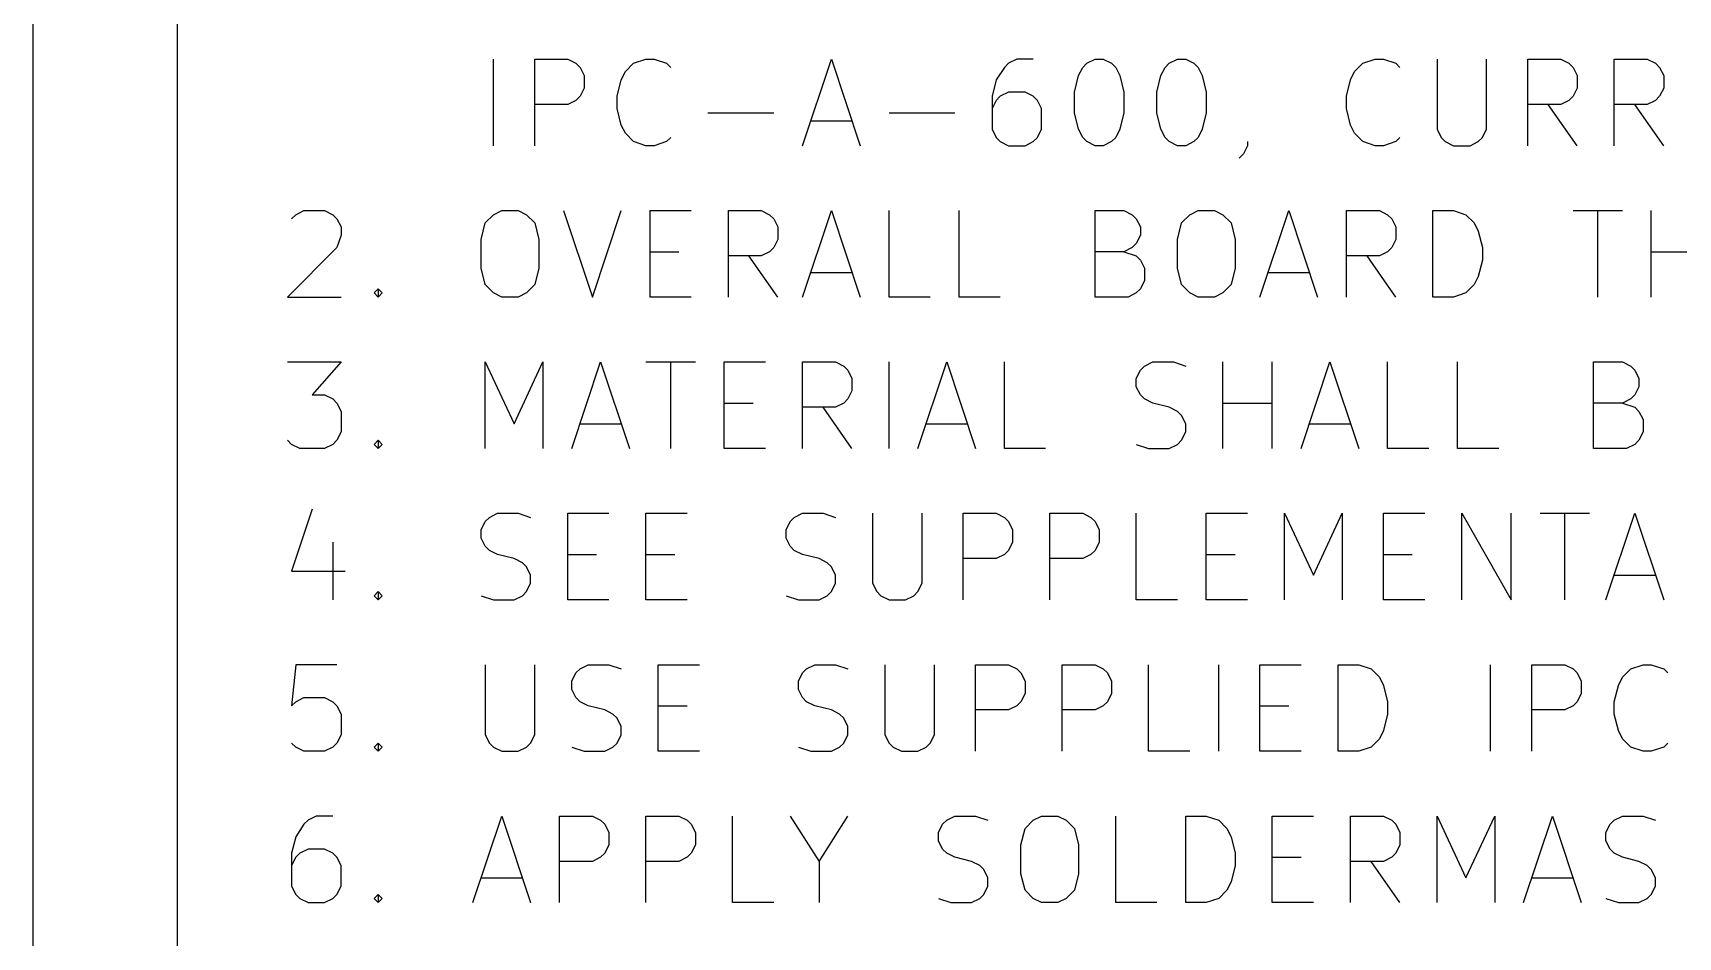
# Model space of a CAD drawing. Extents: x 8 to 330, y -289 to -8.
# Drawn here: x 8 to 30.82, y -252.57 to -240.03 of the extents above; entities that cross this region are included whole.
import ezdxf

# ---------------------------------------------------------------- set-up
doc = ezdxf.new("R2010")
doc.units = 0
doc.header["$MEASUREMENT"] = 0
doc.layers.add('BLACK', color=7, linetype='CONTINUOUS')

msp = doc.modelspace()

# ---------------------------------------------------------------- linework, layer by layer
at = {"layer": 'BLACK', "linetype": 'CONTINUOUS'}
for p, q in [((8, -8), (8, -289.002)), ((10, -10), (10, -287.002)), ((14.3879, -241.593), (14.3879, -240.393)), ((14.9593, -240.393), (15.4164, -240.393)), ((14.9593, -241.593), (14.9593, -240.393)), ((15.4164, -240.393), (15.5307, -240.45)), ((15.5307, -240.45), (15.5879, -240.507)), ((16.2164, -240.564), (16.3307, -240.45)), ((16.3307, -240.45), (16.5021, -240.393)), ((16.5021, -240.393), (16.6164, -240.393)), ((16.6164, -240.393), (16.7879, -240.45)), ((16.7879, -240.45), (16.845, -240.507)), ((18.6736, -241.593), (19.0736, -240.393)), ((19.0736, -240.393), (19.4736, -241.593)), ((21.5307, -240.45), (21.4736, -240.507)), ((21.645, -240.393), (21.5307, -240.45)), ((21.8736, -240.393), (21.645, -240.393)), ((22.5593, -240.507), (22.6164, -240.45)), ((22.6164, -240.45), (22.7307, -240.393)), ((22.7307, -240.393), (22.845, -240.393)), ((22.845, -240.393), (22.9593, -240.45)), ((22.9593, -240.45), (23.0164, -240.507)), ((23.7021, -240.507), (23.7593, -240.45)), ((23.7593, -240.45), (23.8736, -240.393)), ((23.8736, -240.393), (23.9879, -240.393)), ((23.9879, -240.393), (24.1021, -240.45)), ((24.1021, -240.45), (24.1593, -240.507)), ((26.3307, -240.564), (26.445, -240.45)), ((26.445, -240.45), (26.6164, -240.393)), ((26.6164, -240.393), (26.7307, -240.393)), ((26.7307, -240.393), (26.9021, -240.45)), ((26.9021, -240.45), (26.9593, -240.507)), ((27.4736, -240.393), (27.4736, -241.364)), ((28.1593, -241.364), (28.1593, -240.393)), ((28.7307, -241.593), (28.7307, -240.393)), ((28.7307, -240.393), (29.1879, -240.393)), ((29.1879, -240.393), (29.3021, -240.45)), ((29.3021, -240.45), (29.3593, -240.507)), ((29.9307, -240.393), (30.3879, -240.393)), ((29.9307, -241.593), (29.9307, -240.393)), ((30.3879, -240.393), (30.5021, -240.45)), ((30.5021, -240.45), (30.5593, -240.507)), ((15.5879, -240.507), (15.645, -240.621)), ((15.645, -240.621), (15.645, -240.793)), ((16.1021, -240.907), (16.1593, -240.679)), ((16.1593, -240.679), (16.2164, -240.564)), ((21.3593, -240.679), (21.3021, -240.907)), ((21.4736, -240.507), (21.3593, -240.679)), ((22.445, -240.85), (22.5021, -240.621)), ((22.5021, -240.621), (22.5593, -240.507)), ((23.0164, -240.507), (23.0736, -240.621)), ((23.0736, -240.621), (23.1307, -240.85)), ((23.5879, -240.85), (23.645, -240.621)), ((23.645, -240.621), (23.7021, -240.507)), ((24.1593, -240.507), (24.2164, -240.621)), ((24.2164, -240.621), (24.2736, -240.85)), ((26.2164, -240.907), (26.2736, -240.679)), ((26.2736, -240.679), (26.3307, -240.564)), ((29.3593, -240.507), (29.4164, -240.621)), ((29.4164, -240.621), (29.4164, -240.793)), ((30.5593, -240.507), (30.6164, -240.621)), ((30.6164, -240.621), (30.6164, -240.793)), ((15.5879, -240.907), (15.5307, -240.964)), ((15.645, -240.793), (15.5879, -240.907)), ((16.1021, -241.079), (16.1021, -240.907)), ((21.3021, -240.907), (21.3021, -241.364)), ((21.4164, -240.907), (21.3593, -240.964)), ((21.5307, -240.85), (21.4164, -240.907)), ((21.7593, -240.85), (21.5307, -240.85)), ((21.8736, -240.907), (21.7593, -240.85)), ((21.9307, -240.964), (21.8736, -240.907)), ((22.445, -241.136), (22.445, -240.85)), ((23.1307, -240.85), (23.1307, -241.136)), ((23.5879, -241.136), (23.5879, -240.85)), ((24.2736, -240.85), (24.2736, -241.136)), ((26.2164, -241.079), (26.2164, -240.907)), ((29.3593, -240.907), (29.3021, -240.964)), ((29.4164, -240.793), (29.3593, -240.907)), ((30.5593, -240.907), (30.5021, -240.964)), ((30.6164, -240.793), (30.5593, -240.907)), ((15.4164, -241.021), (14.9593, -241.021)), ((15.5307, -240.964), (15.4164, -241.021)), ((16.1593, -241.307), (16.1021, -241.079)), ((17.3593, -241.136), (18.2736, -241.136)), ((19.8736, -241.136), (20.7879, -241.136)), ((21.3593, -240.964), (21.3021, -241.079)), ((21.9879, -241.079), (21.9307, -240.964)), ((21.9879, -241.364), (21.9879, -241.079)), ((22.5021, -241.364), (22.445, -241.136)), ((23.1307, -241.136), (23.0736, -241.364)), ((23.645, -241.364), (23.5879, -241.136)), ((24.2736, -241.136), (24.2164, -241.364)), ((26.2736, -241.307), (26.2164, -241.079)), ((29.1879, -241.021), (28.7307, -241.021)), ((29.4164, -241.593), (29.0164, -241.021)), ((29.3021, -240.964), (29.1879, -241.021)), ((30.3879, -241.021), (29.9307, -241.021)), ((30.6164, -241.593), (30.2164, -241.021)), ((30.5021, -240.964), (30.3879, -241.021)), ((16.2164, -241.421), (16.1593, -241.307)), ((18.7879, -241.25), (19.3593, -241.25)), ((21.3021, -241.364), (21.3593, -241.479)), ((21.9307, -241.479), (21.9879, -241.364)), ((22.5593, -241.479), (22.5021, -241.364)), ((23.0736, -241.364), (23.0164, -241.479)), ((23.7021, -241.479), (23.645, -241.364)), ((24.2164, -241.364), (24.1593, -241.479)), ((26.3307, -241.421), (26.2736, -241.307)), ((27.4736, -241.364), (27.5307, -241.479)), ((28.1021, -241.479), (28.1593, -241.364)), ((16.3307, -241.536), (16.2164, -241.421)), ((16.5021, -241.593), (16.3307, -241.536)), ((16.6164, -241.593), (16.5021, -241.593)), ((16.7879, -241.536), (16.6164, -241.593)), ((16.845, -241.479), (16.7879, -241.536)), ((21.3593, -241.479), (21.4164, -241.536)), ((21.4164, -241.536), (21.5307, -241.593)), ((21.5307, -241.593), (21.7593, -241.593)), ((21.7593, -241.593), (21.8736, -241.536)), ((21.8736, -241.536), (21.9307, -241.479)), ((22.6164, -241.536), (22.5593, -241.479)), ((22.7307, -241.593), (22.6164, -241.536)), ((22.845, -241.593), (22.7307, -241.593)), ((22.9593, -241.536), (22.845, -241.593)), ((23.0164, -241.479), (22.9593, -241.536)), ((23.7593, -241.536), (23.7021, -241.479)), ((23.8736, -241.593), (23.7593, -241.536)), ((23.9879, -241.593), (23.8736, -241.593)), ((24.1021, -241.536), (23.9879, -241.593)), ((24.1593, -241.479), (24.1021, -241.536)), ((24.845, -241.593), (24.7879, -241.707)), ((24.845, -241.536), (24.845, -241.593)), ((26.445, -241.536), (26.3307, -241.421)), ((26.6164, -241.593), (26.445, -241.536)), ((26.7307, -241.593), (26.6164, -241.593)), ((26.9021, -241.536), (26.7307, -241.593)), ((26.9593, -241.479), (26.9021, -241.536)), ((27.5307, -241.479), (27.5879, -241.536)), ((27.5879, -241.536), (27.7021, -241.593)), ((27.7021, -241.593), (27.9307, -241.593)), ((27.9307, -241.593), (28.045, -241.536)), ((28.045, -241.536), (28.1021, -241.479)), ((24.7879, -241.707), (24.7307, -241.764)), ((11.645, -242.55), (11.7593, -242.493)), ((11.7593, -242.493), (12.045, -242.493)), ((12.045, -242.493), (12.1593, -242.55)), ((14.3879, -242.55), (14.5021, -242.493)), ((14.5021, -242.493), (14.7307, -242.493)), ((14.7307, -242.493), (14.845, -242.55)), ((15.3593, -242.493), (15.7593, -243.693)), ((15.7593, -243.693), (16.1593, -242.493)), ((16.5593, -242.493), (17.1307, -242.493)), ((16.5593, -243.693), (16.5593, -242.493)), ((17.645, -242.493), (18.1021, -242.493)), ((17.645, -243.693), (17.645, -242.493)), ((18.1021, -242.493), (18.2164, -242.55)), ((18.6736, -243.693), (19.0736, -242.493)), ((19.0736, -242.493), (19.4736, -243.693)), ((19.8736, -243.693), (19.8736, -242.493)), ((20.845, -243.693), (20.845, -242.493)), ((22.7307, -242.493), (23.1307, -242.493)), ((22.7307, -243.693), (22.7307, -242.493)), ((23.1307, -242.493), (23.245, -242.55)), ((24.045, -242.55), (24.1593, -242.493)), ((24.1593, -242.493), (24.3879, -242.493)), ((24.3879, -242.493), (24.5021, -242.55)), ((25.0164, -243.693), (25.4164, -242.493)), ((25.4164, -242.493), (25.8164, -243.693)), ((26.2164, -243.693), (26.2164, -242.493)), ((26.2164, -242.493), (26.6736, -242.493)), ((26.6736, -242.493), (26.7879, -242.55)), ((27.4164, -242.493), (27.7021, -242.493)), ((27.4164, -243.693), (27.4164, -242.493)), ((27.7021, -242.493), (27.8736, -242.55)), ((29.3593, -242.493), (30.045, -242.493)), ((29.7021, -243.693), (29.7021, -242.493)), ((30.445, -243.693), (30.445, -242.493)), ((11.5879, -242.607), (11.645, -242.55)), ((12.1593, -242.55), (12.2164, -242.607)), ((12.2164, -242.607), (12.2736, -242.721)), ((12.2736, -242.721), (12.2736, -242.836)), ((14.2164, -242.893), (14.2736, -242.664)), ((14.2736, -242.664), (14.3879, -242.55)), ((14.845, -242.55), (14.9593, -242.664)), ((14.9593, -242.664), (15.0164, -242.893)), ((18.2164, -242.55), (18.2736, -242.607)), ((18.2736, -242.607), (18.3307, -242.721)), ((18.3307, -242.721), (18.3307, -242.893)), ((23.245, -242.55), (23.3021, -242.607)), ((23.3021, -242.607), (23.3593, -242.721)), ((23.3593, -242.721), (23.3593, -242.836)), ((23.8736, -242.893), (23.9307, -242.664)), ((23.9307, -242.664), (24.045, -242.55)), ((24.5021, -242.55), (24.6164, -242.664)), ((24.6164, -242.664), (24.6736, -242.893)), ((26.7879, -242.55), (26.845, -242.607)), ((26.845, -242.607), (26.9021, -242.721)), ((26.9021, -242.721), (26.9021, -242.893)), ((27.8736, -242.55), (27.9879, -242.664)), ((27.9879, -242.664), (28.045, -242.779)), ((12.2736, -242.836), (12.2164, -243.007)), ((14.2164, -243.293), (14.2164, -242.893)), ((15.0164, -242.893), (15.0164, -243.293)), ((18.3307, -242.893), (18.2736, -243.007)), ((23.3021, -242.95), (23.245, -243.007)), ((23.3593, -242.836), (23.3021, -242.95)), ((23.8736, -243.293), (23.8736, -242.893)), ((24.6736, -242.893), (24.6736, -243.293)), ((26.9021, -242.893), (26.845, -243.007)), ((28.045, -242.779), (28.1021, -243.007)), ((12.2164, -243.007), (11.5307, -243.693)), ((16.5593, -243.064), (16.9593, -243.064)), ((18.1021, -243.121), (17.645, -243.121)), ((18.3307, -243.693), (17.9307, -243.121)), ((18.2164, -243.064), (18.1021, -243.121)), ((18.2736, -243.007), (18.2164, -243.064)), ((23.1307, -243.064), (22.7307, -243.064)), ((23.245, -243.007), (23.1307, -243.064)), ((23.1307, -243.064), (23.3021, -243.121)), ((23.3021, -243.121), (23.3593, -243.179)), ((23.3593, -243.179), (23.4164, -243.293)), ((26.6736, -243.121), (26.2164, -243.121)), ((26.9021, -243.693), (26.5021, -243.121)), ((26.7879, -243.064), (26.6736, -243.121)), ((26.845, -243.007), (26.7879, -243.064)), ((28.1021, -243.179), (28.045, -243.407)), ((28.1021, -243.007), (28.1021, -243.179)), ((30.445, -243.064), (31.1307, -243.064)), ((14.2736, -243.521), (14.2164, -243.293)), ((15.0164, -243.293), (14.9593, -243.521)), ((18.7879, -243.35), (19.3593, -243.35)), ((23.4164, -243.293), (23.4164, -243.464)), ((23.9307, -243.521), (23.8736, -243.293)), ((24.6736, -243.293), (24.6164, -243.521)), ((25.1307, -243.35), (25.7021, -243.35)), ((28.045, -243.407), (27.9879, -243.521)), ((12.7307, -243.636), (12.7879, -243.579)), ((12.7879, -243.693), (12.7307, -243.636)), ((12.7879, -243.579), (12.845, -243.636)), ((12.7879, -243.579), (12.7879, -243.693)), ((12.845, -243.636), (12.7879, -243.693)), ((14.3879, -243.636), (14.2736, -243.521)), ((14.5021, -243.693), (14.3879, -243.636)), ((14.845, -243.636), (14.7307, -243.693)), ((14.9593, -243.521), (14.845, -243.636)), ((23.3021, -243.636), (23.1879, -243.693)), ((23.3593, -243.579), (23.3021, -243.636)), ((23.4164, -243.464), (23.3593, -243.579)), ((24.045, -243.636), (23.9307, -243.521)), ((24.1593, -243.693), (24.045, -243.636)), ((24.5021, -243.636), (24.3879, -243.693)), ((24.6164, -243.521), (24.5021, -243.636)), ((27.8736, -243.636), (27.7021, -243.693)), ((27.9879, -243.521), (27.8736, -243.636)), ((11.5307, -243.693), (12.2736, -243.693)), ((14.7307, -243.693), (14.5021, -243.693)), ((17.1307, -243.693), (16.5593, -243.693)), ((20.445, -243.693), (19.8736, -243.693)), ((21.4164, -243.693), (20.845, -243.693)), ((23.1879, -243.693), (22.7307, -243.693)), ((24.3879, -243.693), (24.1593, -243.693)), ((27.7021, -243.693), (27.4164, -243.693)), ((11.5307, -244.593), (12.2736, -244.593)), ((12.2736, -244.593), (11.8736, -245.05)), ((14.2736, -244.593), (14.6736, -245.45)), ((14.2736, -245.793), (14.2736, -244.593)), ((14.6736, -245.45), (15.0736, -244.593)), ((15.0736, -244.593), (15.0736, -245.793)), ((15.4736, -245.793), (15.8736, -244.593)), ((15.8736, -244.593), (16.2736, -245.793)), ((16.5021, -244.593), (17.1879, -244.593)), ((16.845, -245.793), (16.845, -244.593)), ((17.5879, -244.593), (18.1593, -244.593)), ((17.5879, -245.793), (17.5879, -244.593)), ((18.6736, -244.593), (19.1307, -244.593)), ((18.6736, -245.793), (18.6736, -244.593)), ((19.1307, -244.593), (19.245, -244.65)), ((19.245, -244.65), (19.3021, -244.707)), ((19.3021, -244.707), (19.3593, -244.821)), ((19.8736, -245.793), (19.8736, -244.593)), ((20.2736, -245.793), (20.6736, -244.593)), ((20.6736, -244.593), (21.0736, -245.793)), ((21.4736, -245.793), (21.4736, -244.593)), ((23.3021, -244.821), (23.3593, -244.707)), ((23.3593, -244.707), (23.4164, -244.65)), ((23.4164, -244.65), (23.5307, -244.593)), ((23.5307, -244.593), (23.8164, -244.593)), ((23.8164, -244.593), (23.9879, -244.65)), ((24.5021, -245.793), (24.5021, -244.593)), ((25.1879, -245.793), (25.1879, -244.593)), ((25.5879, -245.793), (25.9879, -244.593)), ((25.9879, -244.593), (26.3879, -245.793)), ((26.7879, -245.793), (26.7879, -244.593)), ((27.7593, -245.793), (27.7593, -244.593)), ((29.645, -244.593), (30.045, -244.593)), ((29.645, -245.793), (29.645, -244.593)), ((30.045, -244.593), (30.1593, -244.65)), ((30.1593, -244.65), (30.2164, -244.707)), ((30.2164, -244.707), (30.2736, -244.821)), ((19.3593, -244.993), (19.3021, -245.107)), ((19.3593, -244.821), (19.3593, -244.993)), ((23.3021, -244.936), (23.3021, -244.821)), ((23.3593, -245.05), (23.3021, -244.936)), ((30.2736, -244.936), (30.2164, -245.05)), ((30.2736, -244.821), (30.2736, -244.936)), ((11.8736, -245.05), (12.045, -245.05)), ((12.045, -245.05), (12.1593, -245.107)), ((12.1593, -245.107), (12.2164, -245.164)), ((12.2164, -245.164), (12.2736, -245.279)), ((17.5879, -245.164), (17.9879, -245.164)), ((19.1307, -245.221), (18.6736, -245.221)), ((19.3593, -245.793), (18.9593, -245.221)), ((19.245, -245.164), (19.1307, -245.221)), ((19.3021, -245.107), (19.245, -245.164)), ((23.4164, -245.107), (23.3593, -245.05)), ((23.5307, -245.164), (23.4164, -245.107)), ((23.7593, -245.221), (23.5307, -245.164)), ((23.8736, -245.279), (23.7593, -245.221)), ((24.5021, -245.164), (25.1879, -245.164)), ((30.045, -245.164), (29.645, -245.164)), ((30.1593, -245.107), (30.045, -245.164)), ((30.045, -245.164), (30.2164, -245.221)), ((30.2164, -245.05), (30.1593, -245.107)), ((30.2164, -245.221), (30.2736, -245.279)), ((12.2736, -245.279), (12.2736, -245.564)), ((15.5879, -245.45), (16.1593, -245.45)), ((20.3879, -245.45), (20.9593, -245.45)), ((23.9307, -245.336), (23.8736, -245.279)), ((23.9879, -245.45), (23.9307, -245.336)), ((23.9879, -245.564), (23.9879, -245.45)), ((25.7021, -245.45), (26.2736, -245.45)), ((30.2736, -245.279), (30.3307, -245.393)), ((30.3307, -245.393), (30.3307, -245.564)), ((11.5879, -245.736), (11.5307, -245.679)), ((12.2164, -245.679), (12.1593, -245.736)), ((12.2736, -245.564), (12.2164, -245.679)), ((12.7307, -245.736), (12.7879, -245.679)), ((12.7879, -245.679), (12.7879, -245.793)), ((12.7879, -245.679), (12.845, -245.736)), ((23.8736, -245.736), (23.9307, -245.679)), ((23.9307, -245.679), (23.9879, -245.564)), ((30.2736, -245.679), (30.2164, -245.736)), ((30.3307, -245.564), (30.2736, -245.679)), ((11.7021, -245.793), (11.5879, -245.736)), ((12.045, -245.793), (11.7021, -245.793)), ((12.1593, -245.736), (12.045, -245.793)), ((12.7879, -245.793), (12.7307, -245.736)), ((12.845, -245.736), (12.7879, -245.793)), ((18.1593, -245.793), (17.5879, -245.793)), ((22.045, -245.793), (21.4736, -245.793)), ((23.3021, -245.736), (23.4736, -245.793)), ((23.4736, -245.793), (23.7593, -245.793)), ((23.7593, -245.793), (23.8736, -245.736)), ((27.3593, -245.793), (26.7879, -245.793)), ((28.3307, -245.793), (27.7593, -245.793)), ((30.1021, -245.793), (29.645, -245.793)), ((30.2164, -245.736), (30.1021, -245.793)), ((11.8736, -246.636), (11.5879, -247.493)), ((14.2164, -246.921), (14.2736, -246.807)), ((14.2736, -246.807), (14.3307, -246.75)), ((14.3307, -246.75), (14.445, -246.693)), ((14.445, -246.693), (14.7307, -246.693)), ((14.7307, -246.693), (14.9021, -246.75)), ((15.4164, -246.693), (15.9879, -246.693)), ((15.4164, -247.893), (15.4164, -246.693)), ((16.5021, -246.693), (17.0736, -246.693)), ((16.5021, -247.893), (16.5021, -246.693)), ((18.445, -246.921), (18.5021, -246.807)), ((18.5021, -246.807), (18.5593, -246.75)), ((18.5593, -246.75), (18.6736, -246.693)), ((18.6736, -246.693), (18.9593, -246.693)), ((18.9593, -246.693), (19.1307, -246.75)), ((19.645, -246.693), (19.645, -247.664)), ((20.3307, -247.664), (20.3307, -246.693)), ((20.9021, -246.693), (21.3593, -246.693)), ((20.9021, -247.893), (20.9021, -246.693)), ((21.3593, -246.693), (21.4736, -246.75)), ((21.4736, -246.75), (21.5307, -246.807)), ((21.5307, -246.807), (21.5879, -246.921)), ((22.1021, -246.693), (22.5593, -246.693)), ((22.1021, -247.893), (22.1021, -246.693)), ((22.5593, -246.693), (22.6736, -246.75)), ((22.6736, -246.75), (22.7307, -246.807)), ((22.7307, -246.807), (22.7879, -246.921)), ((23.3021, -247.893), (23.3021, -246.693)), ((24.2736, -246.693), (24.845, -246.693)), ((24.2736, -247.893), (24.2736, -246.693)), ((25.3593, -246.693), (25.7593, -247.55)), ((25.3593, -247.893), (25.3593, -246.693)), ((25.7593, -247.55), (26.1593, -246.693)), ((26.1593, -246.693), (26.1593, -247.893)), ((26.7307, -246.693), (27.3021, -246.693)), ((26.7307, -247.893), (26.7307, -246.693)), ((27.8164, -246.693), (28.5021, -247.893)), ((27.8164, -247.893), (27.8164, -246.693)), ((28.5021, -247.893), (28.5021, -246.693)), ((28.9021, -246.693), (29.5879, -246.693)), ((29.245, -247.893), (29.245, -246.693)), ((29.8164, -247.893), (30.2164, -246.693)), ((30.2164, -246.693), (30.6164, -247.893)), ((12.1593, -247.093), (12.1593, -247.893)), ((14.2164, -247.036), (14.2164, -246.921)), ((14.2736, -247.15), (14.2164, -247.036)), ((18.445, -247.036), (18.445, -246.921)), ((18.5021, -247.15), (18.445, -247.036)), ((21.5879, -247.093), (21.5307, -247.207)), ((21.5879, -246.921), (21.5879, -247.093)), ((22.7879, -247.093), (22.7307, -247.207)), ((22.7879, -246.921), (22.7879, -247.093)), ((14.3307, -247.207), (14.2736, -247.15)), ((14.445, -247.264), (14.3307, -247.207)), ((14.6736, -247.321), (14.445, -247.264)), ((14.7879, -247.379), (14.6736, -247.321)), ((15.4164, -247.264), (15.8164, -247.264)), ((16.5021, -247.264), (16.9021, -247.264)), ((18.5593, -247.207), (18.5021, -247.15)), ((18.6736, -247.264), (18.5593, -247.207)), ((18.9021, -247.321), (18.6736, -247.264)), ((19.0164, -247.379), (18.9021, -247.321)), ((21.3593, -247.321), (20.9021, -247.321)), ((21.4736, -247.264), (21.3593, -247.321)), ((21.5307, -247.207), (21.4736, -247.264)), ((22.5593, -247.321), (22.1021, -247.321)), ((22.6736, -247.264), (22.5593, -247.321)), ((22.7307, -247.207), (22.6736, -247.264)), ((24.2736, -247.264), (24.6736, -247.264)), ((26.7307, -247.264), (27.1307, -247.264)), ((11.5879, -247.493), (12.3307, -247.493)), ((14.845, -247.436), (14.7879, -247.379)), ((14.9021, -247.55), (14.845, -247.436)), ((14.9021, -247.664), (14.9021, -247.55)), ((19.0736, -247.436), (19.0164, -247.379)), ((19.1307, -247.55), (19.0736, -247.436)), ((19.1307, -247.664), (19.1307, -247.55)), ((29.9307, -247.55), (30.5021, -247.55)), ((12.7307, -247.836), (12.7879, -247.779)), ((12.7879, -247.779), (12.845, -247.836)), ((12.7879, -247.779), (12.7879, -247.893)), ((14.7879, -247.836), (14.845, -247.779)), ((14.845, -247.779), (14.9021, -247.664)), ((19.0164, -247.836), (19.0736, -247.779)), ((19.0736, -247.779), (19.1307, -247.664)), ((19.645, -247.664), (19.7021, -247.779)), ((19.7021, -247.779), (19.7593, -247.836)), ((20.2164, -247.836), (20.2736, -247.779)), ((20.2736, -247.779), (20.3307, -247.664)), ((12.7879, -247.893), (12.7307, -247.836)), ((12.845, -247.836), (12.7879, -247.893)), ((14.2164, -247.836), (14.3879, -247.893)), ((14.3879, -247.893), (14.6736, -247.893)), ((14.6736, -247.893), (14.7879, -247.836)), ((15.9879, -247.893), (15.4164, -247.893)), ((17.0736, -247.893), (16.5021, -247.893)), ((18.445, -247.836), (18.6164, -247.893)), ((18.6164, -247.893), (18.9021, -247.893)), ((18.9021, -247.893), (19.0164, -247.836)), ((19.7593, -247.836), (19.8736, -247.893)), ((19.8736, -247.893), (20.1021, -247.893)), ((20.1021, -247.893), (20.2164, -247.836)), ((23.8736, -247.893), (23.3021, -247.893)), ((24.845, -247.893), (24.2736, -247.893)), ((27.3021, -247.893), (26.7307, -247.893)), ((11.645, -248.793), (11.5879, -249.364)), ((12.2164, -248.793), (11.645, -248.793)), ((14.2736, -248.793), (14.2736, -249.764)), ((14.9593, -249.764), (14.9593, -248.793)), ((15.4736, -249.021), (15.5307, -248.907)), ((15.5307, -248.907), (15.5879, -248.85)), ((15.5879, -248.85), (15.7021, -248.793)), ((15.7021, -248.793), (15.9879, -248.793)), ((15.9879, -248.793), (16.1593, -248.85)), ((16.6736, -248.793), (17.245, -248.793)), ((16.6736, -249.993), (16.6736, -248.793)), ((18.6164, -249.021), (18.6736, -248.907)), ((18.6736, -248.907), (18.7307, -248.85)), ((18.7307, -248.85), (18.845, -248.793)), ((18.845, -248.793), (19.1307, -248.793)), ((19.1307, -248.793), (19.3021, -248.85)), ((19.8164, -248.793), (19.8164, -249.764)), ((20.5021, -249.764), (20.5021, -248.793)), ((21.0736, -248.793), (21.5307, -248.793)), ((21.0736, -249.993), (21.0736, -248.793)), ((21.5307, -248.793), (21.645, -248.85)), ((21.645, -248.85), (21.7021, -248.907)), ((21.7021, -248.907), (21.7593, -249.021)), ((22.2736, -248.793), (22.7307, -248.793)), ((22.2736, -249.993), (22.2736, -248.793)), ((22.7307, -248.793), (22.845, -248.85)), ((22.845, -248.85), (22.9021, -248.907)), ((22.9021, -248.907), (22.9593, -249.021)), ((23.4736, -249.993), (23.4736, -248.793)), ((24.445, -249.993), (24.445, -248.793)), ((25.0164, -248.793), (25.5879, -248.793)), ((25.0164, -249.993), (25.0164, -248.793)), ((26.1021, -248.793), (26.3879, -248.793)), ((26.1021, -249.993), (26.1021, -248.793)), ((26.3879, -248.793), (26.5593, -248.85)), ((26.5593, -248.85), (26.6736, -248.964)), ((28.2164, -249.993), (28.2164, -248.793)), ((28.7879, -248.793), (29.245, -248.793)), ((28.7879, -249.993), (28.7879, -248.793)), ((29.245, -248.793), (29.3593, -248.85)), ((29.3593, -248.85), (29.4164, -248.907)), ((29.4164, -248.907), (29.4736, -249.021)), ((30.045, -248.964), (30.1593, -248.85)), ((30.1593, -248.85), (30.3307, -248.793)), ((30.3307, -248.793), (30.445, -248.793)), ((30.445, -248.793), (30.6164, -248.85)), ((30.6164, -248.85), (30.6736, -248.907)), ((15.4736, -249.136), (15.4736, -249.021)), ((15.5307, -249.25), (15.4736, -249.136)), ((18.6164, -249.136), (18.6164, -249.021)), ((18.6736, -249.25), (18.6164, -249.136)), ((21.7593, -249.021), (21.7593, -249.193)), ((22.9593, -249.021), (22.9593, -249.193)), ((26.6736, -248.964), (26.7307, -249.079)), ((26.7307, -249.079), (26.7879, -249.307)), ((29.4736, -249.021), (29.4736, -249.193)), ((29.9307, -249.307), (29.9879, -249.079)), ((29.9879, -249.079), (30.045, -248.964)), ((11.5879, -249.364), (11.645, -249.307)), ((11.645, -249.307), (11.7593, -249.25)), ((11.7593, -249.25), (12.045, -249.25)), ((12.045, -249.25), (12.1593, -249.307)), ((12.1593, -249.307), (12.2164, -249.364)), ((12.2164, -249.364), (12.2736, -249.479)), ((15.5879, -249.307), (15.5307, -249.25)), ((15.7021, -249.364), (15.5879, -249.307)), ((15.9307, -249.421), (15.7021, -249.364)), ((16.6736, -249.364), (17.0736, -249.364)), ((18.7307, -249.307), (18.6736, -249.25)), ((18.845, -249.364), (18.7307, -249.307)), ((19.0736, -249.421), (18.845, -249.364)), ((21.645, -249.364), (21.5307, -249.421)), ((21.7021, -249.307), (21.645, -249.364)), ((21.7593, -249.193), (21.7021, -249.307)), ((22.845, -249.364), (22.7307, -249.421)), ((22.9021, -249.307), (22.845, -249.364)), ((22.9593, -249.193), (22.9021, -249.307)), ((25.0164, -249.364), (25.4164, -249.364)), ((26.7879, -249.307), (26.7879, -249.479)), ((29.3593, -249.364), (29.245, -249.421)), ((29.4164, -249.307), (29.3593, -249.364)), ((29.4736, -249.193), (29.4164, -249.307)), ((29.9307, -249.479), (29.9307, -249.307)), ((12.2736, -249.479), (12.2736, -249.764)), ((16.045, -249.479), (15.9307, -249.421)), ((16.1021, -249.536), (16.045, -249.479)), ((16.1593, -249.65), (16.1021, -249.536)), ((19.1879, -249.479), (19.0736, -249.421)), ((19.245, -249.536), (19.1879, -249.479)), ((19.3021, -249.65), (19.245, -249.536)), ((21.5307, -249.421), (21.0736, -249.421)), ((22.7307, -249.421), (22.2736, -249.421)), ((26.7879, -249.479), (26.7307, -249.707)), ((29.245, -249.421), (28.7879, -249.421)), ((29.9879, -249.707), (29.9307, -249.479)), ((12.2736, -249.764), (12.2164, -249.879)), ((14.2736, -249.764), (14.3307, -249.879)), ((14.9021, -249.879), (14.9593, -249.764)), ((16.1021, -249.879), (16.1593, -249.764)), ((16.1593, -249.764), (16.1593, -249.65)), ((19.245, -249.879), (19.3021, -249.764)), ((19.3021, -249.764), (19.3021, -249.65)), ((19.8164, -249.764), (19.8736, -249.879)), ((20.445, -249.879), (20.5021, -249.764)), ((26.6736, -249.821), (26.5593, -249.936)), ((26.7307, -249.707), (26.6736, -249.821)), ((30.045, -249.821), (29.9879, -249.707)), ((30.1593, -249.936), (30.045, -249.821)), ((11.645, -249.936), (11.5879, -249.879)), ((11.7593, -249.993), (11.645, -249.936)), ((12.045, -249.993), (11.7593, -249.993)), ((12.1593, -249.936), (12.045, -249.993)), ((12.2164, -249.879), (12.1593, -249.936)), ((12.7307, -249.936), (12.7879, -249.879)), ((12.7879, -249.993), (12.7307, -249.936)), ((12.7879, -249.879), (12.7879, -249.993)), ((12.7879, -249.879), (12.845, -249.936)), ((12.845, -249.936), (12.7879, -249.993)), ((14.3307, -249.879), (14.3879, -249.936)), ((14.3879, -249.936), (14.5021, -249.993)), ((14.5021, -249.993), (14.7307, -249.993)), ((14.7307, -249.993), (14.845, -249.936)), ((14.845, -249.936), (14.9021, -249.879)), ((15.4736, -249.936), (15.645, -249.993)), ((15.645, -249.993), (15.9307, -249.993)), ((15.9307, -249.993), (16.045, -249.936)), ((16.045, -249.936), (16.1021, -249.879)), ((17.245, -249.993), (16.6736, -249.993)), ((18.6164, -249.936), (18.7879, -249.993)), ((18.7879, -249.993), (19.0736, -249.993)), ((19.0736, -249.993), (19.1879, -249.936)), ((19.1879, -249.936), (19.245, -249.879)), ((19.8736, -249.879), (19.9307, -249.936)), ((19.9307, -249.936), (20.045, -249.993)), ((20.045, -249.993), (20.2736, -249.993)), ((20.2736, -249.993), (20.3879, -249.936)), ((20.3879, -249.936), (20.445, -249.879)), ((24.045, -249.993), (23.4736, -249.993)), ((25.5879, -249.993), (25.0164, -249.993)), ((26.3879, -249.993), (26.1021, -249.993)), ((26.5593, -249.936), (26.3879, -249.993)), ((30.3307, -249.993), (30.1593, -249.936)), ((30.445, -249.993), (30.3307, -249.993)), ((30.6164, -249.936), (30.445, -249.993)), ((30.6736, -249.879), (30.6164, -249.936)), ((11.8164, -250.95), (11.7593, -251.007)), ((11.9307, -250.893), (11.8164, -250.95)), ((12.1593, -250.893), (11.9307, -250.893)), ((14.1021, -252.093), (14.5021, -250.893)), ((14.5021, -250.893), (14.9021, -252.093)), ((15.3021, -250.893), (15.7593, -250.893)), ((15.3021, -252.093), (15.3021, -250.893)), ((15.7593, -250.893), (15.8736, -250.95)), ((15.8736, -250.95), (15.9307, -251.007)), ((16.5021, -250.893), (16.9593, -250.893)), ((16.5021, -252.093), (16.5021, -250.893)), ((16.9593, -250.893), (17.0736, -250.95)), ((17.0736, -250.95), (17.1307, -251.007)), ((17.7021, -252.093), (17.7021, -250.893)), ((18.5021, -250.893), (18.9021, -251.521)), ((18.9021, -251.521), (19.3021, -250.893)), ((20.6164, -251.007), (20.6736, -250.95)), ((20.6736, -250.95), (20.7879, -250.893)), ((20.7879, -250.893), (21.0736, -250.893)), ((21.0736, -250.893), (21.245, -250.95)), ((21.7593, -251.064), (21.8736, -250.95)), ((21.8736, -250.95), (21.9879, -250.893)), ((21.9879, -250.893), (22.2164, -250.893)), ((22.2164, -250.893), (22.3307, -250.95)), ((22.3307, -250.95), (22.445, -251.064)), ((23.0164, -252.093), (23.0164, -250.893)), ((23.9879, -250.893), (24.2736, -250.893)), ((23.9879, -252.093), (23.9879, -250.893)), ((24.2736, -250.893), (24.445, -250.95)), ((24.445, -250.95), (24.5593, -251.064)), ((25.1879, -250.893), (25.7593, -250.893)), ((25.1879, -252.093), (25.1879, -250.893)), ((26.2736, -250.893), (26.7307, -250.893)), ((26.2736, -252.093), (26.2736, -250.893)), ((26.7307, -250.893), (26.845, -250.95)), ((26.845, -250.95), (26.9021, -251.007)), ((27.4736, -250.893), (27.8736, -251.75)), ((27.4736, -252.093), (27.4736, -250.893)), ((27.8736, -251.75), (28.2736, -250.893)), ((28.2736, -250.893), (28.2736, -252.093)), ((28.6736, -252.093), (29.0736, -250.893)), ((29.0736, -250.893), (29.4736, -252.093)), ((29.8736, -251.007), (29.9307, -250.95)), ((29.9307, -250.95), (30.045, -250.893)), ((30.045, -250.893), (30.3307, -250.893)), ((30.3307, -250.893), (30.5021, -250.95)), ((11.645, -251.179), (11.5879, -251.407)), ((11.7593, -251.007), (11.645, -251.179)), ((15.9307, -251.007), (15.9879, -251.121)), ((15.9879, -251.121), (15.9879, -251.293)), ((17.1307, -251.007), (17.1879, -251.121)), ((17.1879, -251.121), (17.1879, -251.293)), ((20.5593, -251.121), (20.6164, -251.007)), ((20.5593, -251.236), (20.5593, -251.121)), ((21.7021, -251.293), (21.7593, -251.064)), ((22.445, -251.064), (22.5021, -251.293)), ((24.5593, -251.064), (24.6164, -251.179)), ((24.6164, -251.179), (24.6736, -251.407)), ((26.9021, -251.007), (26.9593, -251.121)), ((26.9593, -251.121), (26.9593, -251.293)), ((29.8164, -251.121), (29.8736, -251.007)), ((29.8164, -251.236), (29.8164, -251.121)), ((11.5879, -251.407), (11.5879, -251.864)), ((11.7021, -251.407), (11.645, -251.464)), ((11.8164, -251.35), (11.7021, -251.407)), ((12.045, -251.35), (11.8164, -251.35)), ((12.1593, -251.407), (12.045, -251.35)), ((12.2164, -251.464), (12.1593, -251.407)), ((15.9307, -251.407), (15.8736, -251.464)), ((15.9879, -251.293), (15.9307, -251.407)), ((17.1307, -251.407), (17.0736, -251.464)), ((17.1879, -251.293), (17.1307, -251.407)), ((20.6164, -251.35), (20.5593, -251.236)), ((20.6736, -251.407), (20.6164, -251.35)), ((20.7879, -251.464), (20.6736, -251.407)), ((21.7021, -251.693), (21.7021, -251.293)), ((22.5021, -251.293), (22.5021, -251.693)), ((24.6736, -251.407), (24.6736, -251.579)), ((26.9021, -251.407), (26.845, -251.464)), ((26.9593, -251.293), (26.9021, -251.407)), ((29.8736, -251.35), (29.8164, -251.236)), ((29.9307, -251.407), (29.8736, -251.35)), ((30.045, -251.464), (29.9307, -251.407)), ((11.645, -251.464), (11.5879, -251.579)), ((12.2736, -251.579), (12.2164, -251.464)), ((12.2736, -251.864), (12.2736, -251.579)), ((15.7593, -251.521), (15.3021, -251.521)), ((15.8736, -251.464), (15.7593, -251.521)), ((16.9593, -251.521), (16.5021, -251.521)), ((17.0736, -251.464), (16.9593, -251.521)), ((18.9021, -251.521), (18.9021, -252.093)), ((21.0164, -251.521), (20.7879, -251.464)), ((21.1307, -251.579), (21.0164, -251.521)), ((21.1879, -251.636), (21.1307, -251.579)), ((21.245, -251.75), (21.1879, -251.636)), ((24.6736, -251.579), (24.6164, -251.807)), ((25.1879, -251.464), (25.5879, -251.464)), ((26.7307, -251.521), (26.2736, -251.521)), ((26.9593, -252.093), (26.5593, -251.521)), ((26.845, -251.464), (26.7307, -251.521)), ((30.2736, -251.521), (30.045, -251.464)), ((30.3879, -251.579), (30.2736, -251.521)), ((30.445, -251.636), (30.3879, -251.579)), ((30.5021, -251.75), (30.445, -251.636)), ((11.5879, -251.864), (11.645, -251.979)), ((12.2164, -251.979), (12.2736, -251.864)), ((14.2164, -251.75), (14.7879, -251.75)), ((21.1879, -251.979), (21.245, -251.864)), ((21.245, -251.864), (21.245, -251.75)), ((21.7593, -251.921), (21.7021, -251.693)), ((22.5021, -251.693), (22.445, -251.921)), ((24.6164, -251.807), (24.5593, -251.921)), ((28.7879, -251.75), (29.3593, -251.75)), ((30.445, -251.979), (30.5021, -251.864)), ((30.5021, -251.864), (30.5021, -251.75)), ((11.645, -251.979), (11.7021, -252.036)), ((11.7021, -252.036), (11.8164, -252.093)), ((11.8164, -252.093), (12.045, -252.093)), ((12.045, -252.093), (12.1593, -252.036)), ((12.1593, -252.036), (12.2164, -251.979)), ((12.7307, -252.036), (12.7879, -251.979)), ((12.7879, -252.093), (12.7307, -252.036)), ((12.7879, -251.979), (12.845, -252.036)), ((12.7879, -251.979), (12.7879, -252.093)), ((12.845, -252.036), (12.7879, -252.093)), ((18.2736, -252.093), (17.7021, -252.093)), ((20.5593, -252.036), (20.7307, -252.093)), ((20.7307, -252.093), (21.0164, -252.093)), ((21.0164, -252.093), (21.1307, -252.036)), ((21.1307, -252.036), (21.1879, -251.979)), ((21.8736, -252.036), (21.7593, -251.921)), ((21.9879, -252.093), (21.8736, -252.036)), ((22.2164, -252.093), (21.9879, -252.093)), ((22.3307, -252.036), (22.2164, -252.093)), ((22.445, -251.921), (22.3307, -252.036)), ((23.5879, -252.093), (23.0164, -252.093)), ((24.2736, -252.093), (23.9879, -252.093)), ((24.445, -252.036), (24.2736, -252.093)), ((24.5593, -251.921), (24.445, -252.036)), ((25.7593, -252.093), (25.1879, -252.093)), ((29.8164, -252.036), (29.9879, -252.093)), ((29.9879, -252.093), (30.2736, -252.093)), ((30.2736, -252.093), (30.3879, -252.036)), ((30.3879, -252.036), (30.445, -251.979))]:
    msp.add_line(p, q, dxfattribs=at)

doc.saveas('drawing.dxf')
